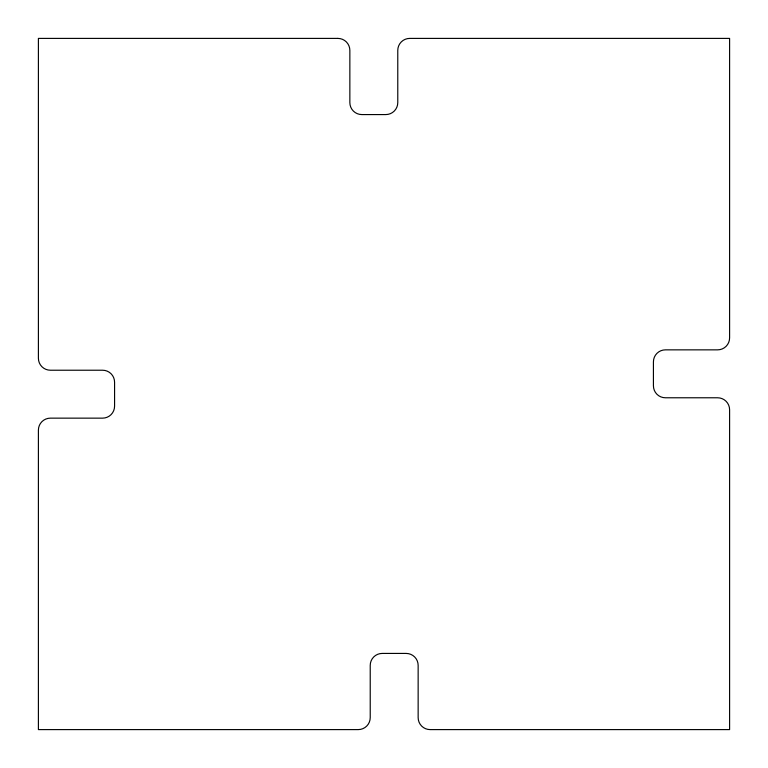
<?xml version="1.0" encoding="UTF-8"?>
<svg xmlns="http://www.w3.org/2000/svg" width="768" height="768" viewBox="0 0 768 768"><rect width="100%" height="100%" fill="white"/><g stroke="black" fill="none" stroke-linecap="round" stroke-linejoin="round"><path stroke-width="1.15" d="M337.872 38.4L38.4 38.4L38.4 358.253A11.981 11.981 0 0 0 50.381 370.224L102.595 370.224A11.981 11.981 0 0 1 114.576 382.205L114.576 406.166A11.981 11.981 0 0 1 102.595 418.147L50.381 418.147A11.981 11.981 0 0 0 38.4 430.128L38.4 729.6L358.253 729.6A11.981 11.981 0 0 0 370.224 717.619L370.224 665.405A11.981 11.981 0 0 1 382.205 653.424L406.166 653.424A11.981 11.981 0 0 1 418.147 665.405L418.147 717.619A11.981 11.981 0 0 0 430.128 729.6L729.6 729.6L729.6 409.747A11.981 11.981 0 0 0 717.619 397.776L665.405 397.776A11.981 11.981 0 0 1 653.424 385.795L653.424 361.834A11.981 11.981 0 0 1 665.405 349.853L717.619 349.853A11.981 11.981 0 0 0 729.6 337.872L729.6 38.4L409.747 38.4A11.981 11.981 0 0 0 397.776 50.381L397.776 102.595A11.981 11.981 0 0 1 385.795 114.576L361.834 114.576A11.981 11.981 0 0 1 349.853 102.595L349.853 50.381A11.981 11.981 0 0 0 337.872 38.4"/></g></svg>
